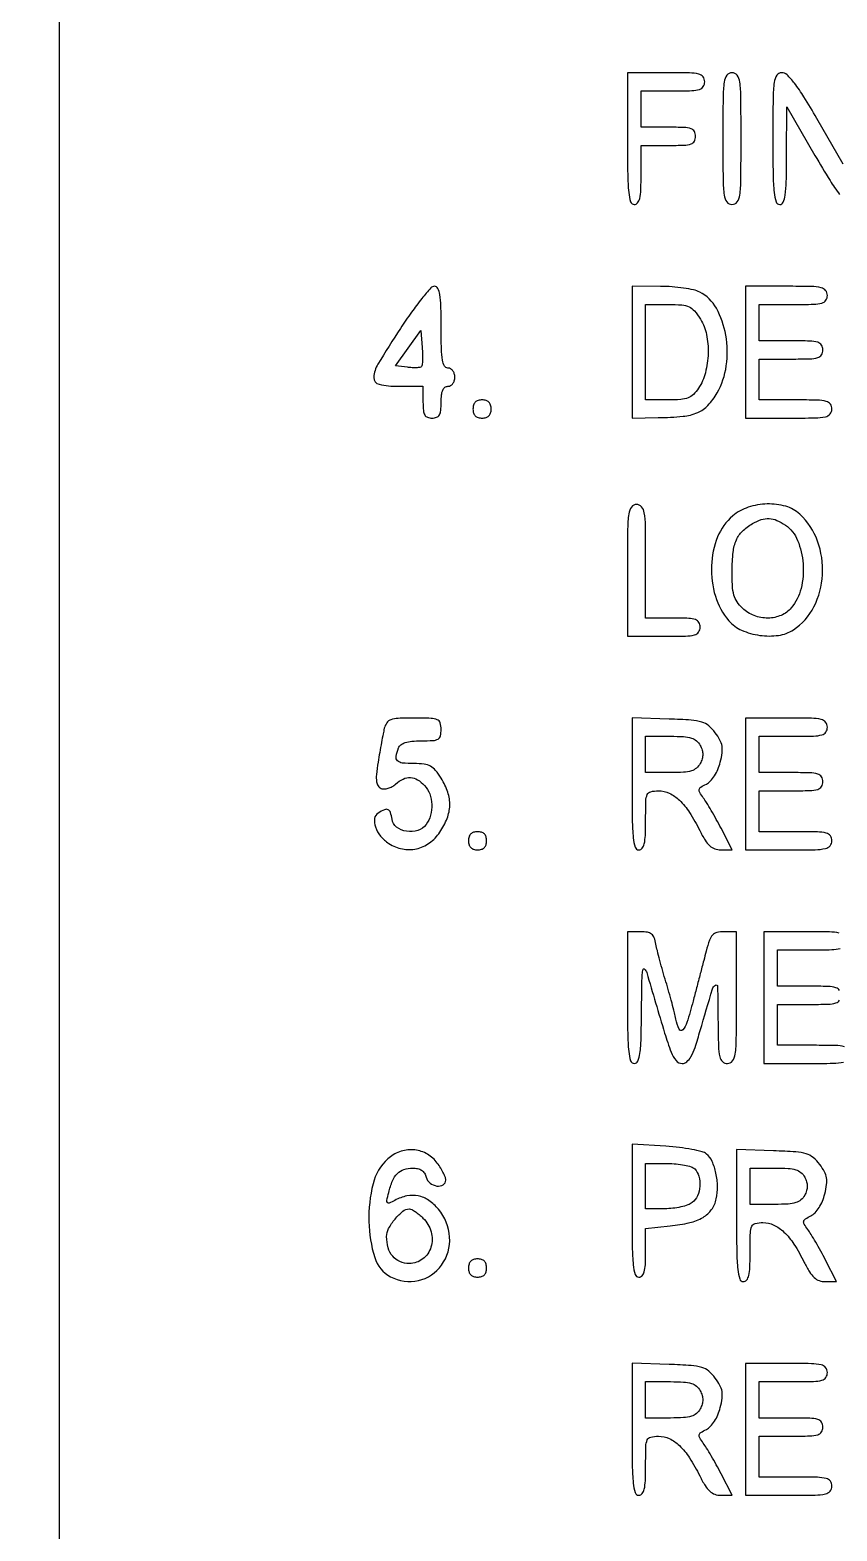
# Model space of a CAD drawing. Extents: x 0 to 1066, y 0 to 761.
# Drawn here: x 777.26 to 792.29, y 254.15 to 282.09 of the extents above; entities that cross this region are included whole.
import ezdxf

# ---------------------------------------------------------------- set-up
doc = ezdxf.new("R2010")
doc.units = 0
doc.header["$MEASUREMENT"] = 0

msp = doc.modelspace()

# ---------------------------------------------------------------- linework, layer by layer
for points in [[(183.390323, 95.266879, 0.000001), (192.989143, 95.254457, 0.000118)], [(329.859243, 95.267872, -0.000023), (352.558836, 95.240684, -0.000004), (375.624384, 95.211821, -0.198594)], [(479.458836, 95.240684, -0.000004), (502.524384, 95.211821, -0.198594)], [(710.559243, 95.267872, -0.000023), (733.258836, 95.240684, -0.000004), (756.324384, 95.211821, -0.198594)], [(416.092229, 95.24091, -0.000004), (439.072908, 95.212432, -0.198597)], [(542.992229, 95.24091, -0.000004), (565.972908, 95.212432, -0.198597)], [(606.442229, 95.24091, -0.000004), (629.422908, 95.212432, -0.198597)], [(669.892229, 95.24091, -0.000004), (692.872908, 95.212432, -0.198597)], [(792.4059, 279.595236), (791.912717, 280.445118, 0.007787), (791.672638, 280.844383, 0.025041), (791.495801, 281.09901, 0.035073), (791.357947, 281.253918, 0.195814), (791.257067, 281.295, 0.254619), (791.167061, 281.245988, 0.110911), (791.118551, 281.114158, 0.030502), (791.098287, 280.827986, 0.002427), (791.0946, 280.0683, 0.003213), (791.098928, 279.394779, 0.022561), (791.117938, 279.0672, 0.049302), (791.153853, 278.891477, 0.328801), (791.2215, 278.8416, 0.295501), (791.286872, 278.883931, 0.070336), (791.324606, 279.014631, 0.029944), (791.34464, 279.262194, 0.004715), (791.350237, 279.75105), (791.352074, 280.6605), (791.878987, 279.754357, 0.006242), (792.158361, 279.287424, 0.029041), (792.338082, 279.030137, 0.052989)], [(792.331875, 265.27975, 0.050222), (792.149322, 265.301449, 0.004487), (791.6868, 265.3056), (790.9254, 265.3056), (790.9254, 264.0789), (790.9254, 262.8522), (791.7291, 262.8522, 0.004147), (792.219809, 262.85627, 0.047763), (792.411188, 262.877803, 0.16431)], [(792.33727, 264.211774, 0.183695), (792.268425, 264.263207, 0.063075), (792.121292, 264.285793, 0.006583), (791.7714, 264.2904), (791.1792, 264.2904), (791.1792, 264.6288), (791.1792, 264.9672), (791.8137, 264.9672, 0.005909), (792.191726, 264.971667, 0.059311), (792.347737, 264.99399, 0.180365)], [(792.42705, 263.164162, 0.055952), (792.262178, 263.186253, 0.005351), (791.856, 263.1906), (791.1792, 263.1906), (791.1792, 263.5713), (791.1792, 263.952), (791.7714, 263.952, 0.006583), (792.121292, 263.956607, 0.063075), (792.268425, 263.979193, 0.183695), (792.33727, 264.030626, 0.142406)]]:
    msp.add_lwpolyline(points, format="xyb")
for points in [[(409.06215, 749.15415), (40.8618, 749.132981), (40.8618, 380.65769), (40.8618, 12.1824), (501.2973, 12.1824), (961.7328, 12.1824), (961.7328, 380.646631), (961.7328, 749.110861), (961.41555, 749.1633, 0.040886), (961.153339, 749.184871, 0.000002), (934.190609, 749.194398, 0.000089), (904.448031, 749.199508, 0.000054), (869.1804, 749.195529, -0.000029), (813.61687, 749.186499, -0.000004), (696.10453, 749.175037, -0.000004), (556.774728, 749.163736, -0.000004)], [(788.3874, 280.0683, 0.003213), (788.391728, 279.394779, 0.022561), (788.410738, 279.0672, 0.049302), (788.446653, 278.891477, 0.328801), (788.5143, 278.8416, 0.232029), (788.576037, 278.87188, 0.108427), (788.615169, 278.9544, 0.047315), (788.635901, 279.110257, 0.00942), (788.6412, 279.3915), (788.6412, 279.9414), (789.1488, 279.9414, 0.008455), (789.442498, 279.946367, 0.072107), (789.5718, 279.9696, 0.188641), (789.633332, 280.020868, 0.12648), (789.6564, 280.1106, 0.12648), (789.633332, 280.200332, 0.188641), (789.5718, 280.2516, 0.072107), (789.442498, 280.274833, 0.008455), (789.1488, 280.2798), (788.6412, 280.2798), (788.6412, 280.6182), (788.6412, 280.9566), (789.2334, 280.9566, 0.006583), (789.583292, 280.961207, 0.063075), (789.730425, 280.983793, 0.183695), (789.79927, 281.035226, 0.142406), (789.8256, 281.1258, 0.165398), (789.794483, 281.217295, 0.1727), (789.714563, 281.268874, 0.052938), (789.540845, 281.290757, 0.004884), (789.1065, 281.295), (788.3874, 281.295)], [(790.164, 280.0683, 0.002322), (790.167589, 279.295438, 0.031956), (790.188067, 279.016087, 0.123223), (790.238878, 278.889709, 0.240299), (790.3332, 278.8416, 0.240299), (790.427522, 278.889709, 0.123223), (790.478333, 279.016087, 0.031956), (790.498811, 279.295438, 0.002322), (790.5024, 280.0683, 0.002322), (790.498811, 280.841162, 0.031956), (790.478333, 281.120513, 0.123223), (790.427522, 281.246891, 0.240299), (790.3332, 281.295, 0.240299), (790.238878, 281.246891, 0.123223), (790.188067, 281.120513, 0.031956), (790.167589, 280.841162, 0.002322)], [(784.161749, 276.536448, 0.007646), (783.740941, 275.871398, 0.127089), (783.665208, 275.623089, 0.365109), (783.763768, 275.495288, 0.053482), (784.1151, 275.4576), (784.5804, 275.4576), (784.5804, 275.1615, 0.022514), (784.587353, 275.007166, 0.10769), (784.613636, 274.923563, 0.177212), (784.664792, 274.880399, 0.087745), (784.7496, 274.8654, 0.087745), (784.834408, 274.880399, 0.177212), (784.885564, 274.923563, 0.10769), (784.911847, 275.007166, 0.022514), (784.9188, 275.1615, -0.025511), (784.925728, 275.297201, -0.075863), (784.949014, 275.3871, -0.129352), (784.989065, 275.438474, -0.164293), (785.0457, 275.4576, 0.130775), (785.094409, 275.470561, 0.10214), (785.135588, 275.50695, 0.08892), (785.163136, 275.561708, 0.072314), (785.1726, 275.6268, 0.072314), (785.163136, 275.691892, 0.08892), (785.135588, 275.74665, 0.10214), (785.094409, 275.783039, 0.130775), (785.0457, 275.796, -0.273642), (784.981677, 275.833875, -0.084509), (784.943475, 275.94405, -0.035355), (784.9236, 276.153814, -0.005946), (784.9188, 276.5574, 0.006165), (784.913918, 276.953305, 0.033744), (784.894246, 277.166247, 0.07546), (784.857519, 277.280815, 0.284834), (784.796249, 277.3188, 0.215356), (784.727287, 277.287653, 0.010228), (784.559312, 277.088984, 0.015258), (784.366807, 276.836232, 0.010239)], [(788.472, 276.0921), (788.472, 274.8654), (788.95845, 274.873833, 0.018847), (789.42142, 274.899333, 0.076273), (789.694829, 274.967681, 0.107083), (789.886018, 275.101469, 0.057946), (790.056222, 275.334364, 0.09461), (790.227213, 275.839018, 0.077415), (790.217801, 276.409631, 0.083451), (790.042167, 276.910065, 0.148656), (789.731984, 277.211803, 0.065462), (789.61964, 277.252266, 0.01784), (789.433659, 277.285974, 0.017725), (789.218031, 277.309391, 0.017594), (789.00075, 277.317553), (788.472, 277.3188)], [(790.587, 276.0921), (790.587, 274.8654), (791.3907, 274.8654, 0.004147), (791.881409, 274.86947, 0.047763), (792.072788, 274.891003, 0.16431), (792.160194, 274.942593, 0.179874), (792.1944, 275.0346, 0.157888), (792.16486, 275.125816, 0.176663), (792.08865, 275.177363, 0.055952), (791.923778, 275.199453, 0.005351), (791.5176, 275.2038), (790.8408, 275.2038), (790.8408, 275.5845), (790.8408, 275.9652), (791.433, 275.9652, 0.006583), (791.782892, 275.969807, 0.063075), (791.930025, 275.992393, 0.183695), (791.99887, 276.043826, 0.142406), (792.0252, 276.1344, 0.142406), (791.99887, 276.224974, 0.183695), (791.930025, 276.276407, 0.063075), (791.782892, 276.298993, 0.006583), (791.433, 276.3036), (790.8408, 276.3036), (790.8408, 276.642), (790.8408, 276.9804), (791.4753, 276.9804, 0.005909), (791.853326, 276.984867, 0.059311), (792.009338, 277.00719, 0.180365), (792.081856, 277.058688, 0.150217), (792.1098, 277.1496, 0.17273), (792.077127, 277.241357, 0.168559), (791.993475, 277.29295, 0.050222), (791.810922, 277.314649, 0.004487), (791.3484, 277.3188), (790.587, 277.3188)], [(789.746953, 276.70545, -0.090931), (789.859274, 276.423731, -0.056823), (789.889335, 276.068809, -0.056208), (789.838425, 275.710988, -0.081785), (789.70963, 275.420109, -0.053857), (789.616367, 275.306566, -0.102503), (789.517365, 275.242935, -0.073821), (789.379688, 275.212209, -0.018052), (789.14685, 275.2038), (788.7258, 275.2038), (788.7258, 276.0921), (788.7258, 276.9804), (789.150043, 276.9804, -0.017821), (789.400018, 276.971488, -0.090339), (789.534517, 276.936935, -0.111314), (789.634276, 276.860566, -0.033754)], [(784.551447, 275.823447, -0.16234), (784.523259, 275.809358, -0.023299), (784.458198, 275.803154, -0.024442), (784.377933, 275.803186, -0.018672), (784.290426, 275.810784), (784.069583, 275.8383), (784.303841, 276.167678), (784.5381, 276.497057), (784.564863, 276.180341, -0.012704), (784.572189, 276.056094, -0.017767), (784.571962, 275.944859, -0.014224), (784.565975, 275.854312, -0.174472)], [(785.511, 275.0346, 0.072254), (785.521731, 274.960731, 0.124864), (785.5533, 274.9077, 0.124864), (785.606331, 274.876131, 0.072254), (785.6802, 274.8654, 0.072254), (785.754069, 274.876131, 0.124864), (785.8071, 274.9077, 0.124864), (785.838669, 274.960731, 0.072254), (785.8494, 275.0346, 0.072254), (785.838669, 275.108469, 0.124864), (785.8071, 275.1615, 0.124864), (785.754069, 275.193069, 0.072254), (785.6802, 275.2038, 0.072254), (785.606331, 275.193069, 0.124864), (785.5533, 275.1615, 0.124864), (785.521731, 275.108469, 0.072254)], [(788.3874, 272.0313), (788.3874, 270.8046), (789.0642, 270.8046, 0.005351), (789.470378, 270.808947, 0.055952), (789.63525, 270.831037, 0.176663), (789.71146, 270.882584, 0.157888), (789.741, 270.9738, 0.12648), (789.717932, 271.063532, 0.188641), (789.6564, 271.1148, 0.072107), (789.527098, 271.138033, 0.008455), (789.2334, 271.143), (788.7258, 271.143), (788.7258, 272.2005, 0.002827), (788.722069, 272.860459, 0.036854), (788.701266, 273.104663, 0.138781), (788.650006, 273.215132, 0.218517), (788.5566, 273.258, 0.240299), (788.462278, 273.209891, 0.123223), (788.411467, 273.083512, 0.031956), (788.390989, 272.804162, 0.002322)], [(790.348003, 273.045973, 0.123885), (790.064812, 272.653277, 0.085485), (789.951237, 272.114357, 0.082885), (790.023708, 271.552336, 0.104562), (790.275439, 271.093726, 0.111799), (790.513409, 270.917375, 0.06908), (790.849808, 270.821681, 0.069045), (791.199765, 270.821215, 0.111332), (791.477682, 270.925281, 0.131426), (791.858439, 271.35126, 0.103697), (792.018854, 271.950911, 0.101152), (791.92619, 272.577253, 0.118621), (791.595571, 273.076819, 0.118666), (791.335835, 273.223401, 0.075716), (790.990156, 273.267338, 0.073305), (790.635141, 273.206007, 0.095814)], [(791.327097, 272.874239, -0.143223), (791.554798, 272.589923, -0.079931), (791.65726, 272.154753, -0.077332), (791.619065, 271.693618, -0.11509), (791.437796, 271.33335, -0.119537), (791.249384, 271.193795, -0.098447), (791.003727, 271.143152, -0.09388), (790.747277, 271.189862, -0.097006), (790.529003, 271.326947, -0.056872), (790.428083, 271.44604, -0.080028), (790.370187, 271.572396, -0.054705), (790.342363, 271.744124, -0.014142), (790.335891, 272.024897, -0.025001), (790.354955, 272.369755, -0.075567), (790.414382, 272.596738, -0.098225), (790.527837, 272.761605, -0.062967), (790.7139, 272.902019, -0.051006), (790.878666, 272.975358, -0.090781), (791.025314, 272.995395, -0.090761), (791.169571, 272.962181, -0.050966)], [(783.860122, 269.09145, 0.011761), (783.837681, 268.989696, 0.003191), (783.807003, 268.82771, 0.003227), (783.774542, 268.643401, 0.003347), (783.744871, 268.460913, 0.011282), (783.714057, 268.228694, 0.056605), (783.714545, 268.097768, 0.118131), (783.743253, 268.019604, 0.155544), (783.802196, 267.972423, 0.106979), (783.860823, 267.963367, 0.05807), (783.932946, 267.976185, 0.053922), (784.0067, 268.007337, 0.057106), (784.070546, 268.05306, -0.0717), (784.21064, 268.147351, -0.1249), (784.347076, 268.175113, -0.125272), (784.479957, 268.134441, -0.072367), (784.609588, 268.027289, -0.09631), (784.705404, 267.868718, -0.077658), (784.744344, 267.673112, -0.076982), (784.721838, 267.473308, -0.091642), (784.639678, 267.302612, -0.15778), (784.485514, 267.191046, -0.116654), (784.274297, 267.173856, -0.126034), (784.089595, 267.252338, -0.196776), (784.003466, 267.39945, 0.038599), (783.975446, 267.525798, 0.216949), (783.930823, 267.576402, 0.212508), (783.862667, 267.576543, 0.037031), (783.746497, 267.514466, 0.219034), (783.678636, 267.409695, 0.121143), (783.693792, 267.254915, 0.090118), (783.79021, 267.085918, 0.073264), (783.946329, 266.947239, 0.096009), (784.195914, 266.845052, 0.104368), (784.457939, 266.847883, 0.10221), (784.700689, 266.957016, 0.088529), (784.894949, 267.158161, 0.054384), (785.029653, 267.415187, 0.087563), (785.078499, 267.656911, 0.087974), (785.041571, 267.899947, 0.055368), (784.919727, 268.16085, 0.032759), (784.815716, 268.308712, 0.099222), (784.721615, 268.387089, 0.095481), (784.60245, 268.424775, 0.028987), (784.412443, 268.4358, -0.022342), (784.194791, 268.445531, -0.176186), (784.104768, 268.487708, -0.247452), (784.079822, 268.568725, -0.045018), (784.124151, 268.724981, -0.142036), (784.169991, 268.785457, -0.083601), (784.251348, 268.827112, -0.055335), (784.373797, 268.851404, -0.021323), (784.547151, 268.8588, 0.013328), (784.76737, 268.864671, 0.116541), (784.860485, 268.891986, 0.20863), (784.905044, 268.951578, 0.057738), (784.9188, 269.0703, 0.072655), (784.901056, 269.191765, 0.224871), (784.847051, 269.251809, 0.091852), (784.729892, 269.277116, 0.007386), (784.412812, 269.2818, 0.009568), (784.117552, 269.276149, 0.073485), (783.981763, 269.250741, 0.158044), (783.906874, 269.194378, 0.093151)], [(788.472, 268.058521, 0.003202), (788.476326, 267.383013, 0.022501), (788.495332, 267.05457, 0.049121), (788.53123, 266.878347, 0.329081), (788.5989, 266.8284, 0.232029), (788.660637, 266.85868, 0.108427), (788.699769, 266.9412, 0.047315), (788.720501, 267.097057, 0.00942), (788.7258, 267.3783, -0.00595), (788.730107, 267.740265, -0.096871), (788.756144, 267.858398, -0.238613), (788.82081, 267.912015, -0.056005), (788.964853, 267.9282, -0.111153), (789.166305, 267.882856, -0.081177), (789.35562, 267.752001, -0.058854), (789.54131, 267.525371, -0.025924), (789.733172, 267.18795, 0.021841), (789.832916, 267.009153, 0.069009), (789.92007, 266.903627, 0.100305), (790.012578, 266.847832, 0.085906), (790.124845, 266.8284), (790.33605, 266.8284), (790.129873, 267.23025, 0.006834), (790.041806, 267.396272, 0.006481), (789.947698, 267.562812, 0.006451), (789.860651, 267.70796, 0.022591), (789.799227, 267.798075, -0.02569), (789.732648, 267.897064, -0.192002), (789.723729, 267.951864, -0.198014), (789.755063, 267.99679, -0.027525), (789.855928, 268.053975, 0.089041), (789.933881, 268.111814, 0.046566), (790.008398, 268.207476, 0.042448), (790.071634, 268.327802, 0.038847), (790.115864, 268.460663, 0.026721), (790.149834, 268.637022, 0.076578), (790.147842, 268.761441, 0.082928), (790.108816, 268.873784, 0.035157), (790.022472, 269.008462, 0.057331), (789.899902, 269.13874, 0.10358), (789.771517, 269.208032, 0.055706), (789.576385, 269.242974, 0.007564), (789.161158, 269.264071), (788.472, 269.288643)], [(790.587, 268.0551), (790.587, 266.8284), (791.3907, 266.8284, 0.004147), (791.881409, 266.83247, 0.047763), (792.072788, 266.854003, 0.16431), (792.160194, 266.905593, 0.179874), (792.1944, 266.9976, 0.157888), (792.16486, 267.088816, 0.176663), (792.08865, 267.140362, 0.055952), (791.923778, 267.162453, 0.005351), (791.5176, 267.1668), (790.8408, 267.1668), (790.8408, 267.5475), (790.8408, 267.9282), (791.433, 267.9282, 0.006583), (791.782892, 267.932807, 0.063075), (791.930025, 267.955393, 0.183695), (791.99887, 268.006826, 0.142406), (792.0252, 268.0974, 0.142406), (791.99887, 268.187974, 0.183695), (791.930025, 268.239407, 0.063075), (791.782892, 268.261993, 0.006583), (791.433, 268.2666), (790.8408, 268.2666), (790.8408, 268.605), (790.8408, 268.9434), (791.4753, 268.9434, 0.005909), (791.853326, 268.947867, 0.059311), (792.009338, 268.97019, 0.180365), (792.081856, 269.021688, 0.150217), (792.1098, 269.1126, 0.17273), (792.077127, 269.204357, 0.168559), (791.993475, 269.25595, 0.050222), (791.810922, 269.277649, 0.004487), (791.3484, 269.2818), (790.587, 269.2818)], [(789.741, 268.7742, -0.049536), (789.777162, 268.686826, -0.073486), (789.789253, 268.605, -0.073486), (789.777162, 268.523174, -0.049536), (789.741, 268.4358, -0.09537), (789.672105, 268.350875, -0.100861), (789.577866, 268.299633, -0.059921), (789.432832, 268.273648, -0.014397), (789.188123, 268.2666), (788.7258, 268.2666), (788.7258, 268.605), (788.7258, 268.9434), (789.188123, 268.9434, -0.014397), (789.432832, 268.936352, -0.059921), (789.577866, 268.910367, -0.100861), (789.672105, 268.859125, -0.09537)], [(785.4264, 266.9976, 0.072254), (785.437131, 266.923731, 0.124864), (785.4687, 266.8707, 0.124864), (785.521731, 266.839131, 0.072254), (785.5956, 266.8284, 0.072254), (785.669469, 266.839131, 0.124864), (785.7225, 266.8707, 0.124864), (785.754069, 266.923731, 0.072254), (785.7648, 266.9976, 0.072254), (785.754069, 267.071469, 0.124864), (785.7225, 267.1245, 0.124864), (785.669469, 267.156069, 0.072254), (785.5956, 267.1668, 0.072254), (785.521731, 267.156069, 0.124864), (785.4687, 267.1245, 0.124864), (785.437131, 267.071469, 0.072254)], [(788.3874, 264.0789, 0.003213), (788.391728, 263.405379, 0.022561), (788.410738, 263.0778, 0.049302), (788.446653, 262.902077, 0.328801), (788.5143, 262.8522, 0.305395), (788.580534, 262.896816, 0.062503), (788.618802, 263.040464, 0.027449), (788.64061, 263.31036, 0.004264), (788.649837, 263.84625, -0.002416), (788.657185, 264.389722, -0.029471), (788.673246, 264.597143, -0.603012), (788.705012, 264.608714, -0.138127), (788.745491, 264.5442, 0.001112), (789.079007, 263.418584, 0.020238), (789.200604, 263.064451, 0.077221), (789.292819, 262.905377, 0.226588), (789.404137, 262.8522, 0.178321), (789.492345, 262.884692, 0.090477), (789.568167, 262.977602, 0.045479), (789.644822, 263.15248, 0.010027), (789.742409, 263.46555, -0.001209), (789.968705, 264.239315, -0.180504), (790.023526, 264.312317, -0.586533), (790.064568, 264.290353, -0.002598), (790.072721, 263.67705, 0.004063), (790.080882, 263.17401, 0.046466), (790.104047, 262.977291, 0.159576), (790.156338, 262.887336, 0.183972), (790.2486, 262.8522, 0.240299), (790.342922, 262.900309, 0.123223), (790.393733, 263.026687, 0.031956), (790.414211, 263.306038, 0.002322), (790.4178, 264.0789), (790.4178, 265.3056), (790.183235, 265.3056, 0.057703), (790.053147, 265.290537, 0.150789), (789.972817, 265.243484, 0.102355), (789.914877, 265.146296, 0.018959), (789.85388, 264.94605, 0.000085), (789.807137, 264.768626, 0.000034), (789.74285, 264.524372, 0.000033), (789.673416, 264.26042, 0.000041), (789.609014, 264.01545, -0.009374), (789.495579, 263.614552, -0.115475), (789.416591, 263.478001, -0.538762), (789.349654, 263.489623, -0.053672), (789.290997, 263.67705, 0.012912), (789.263867, 263.797309, 0.003926), (789.216647, 263.978041, 0.003928), (789.160536, 264.179794, 0.004276), (789.102778, 264.375, -0.00492), (789.045294, 264.570206, -0.004529), (788.990002, 264.771959, -0.004526), (788.943971, 264.952701, -0.014927), (788.918281, 265.07295, 0.043617), (788.885378, 265.192863, 0.134321), (788.836798, 265.260621, 0.130778), (788.759629, 265.295234, 0.040414), (788.631598, 265.3056), (788.3874, 265.3056)], [(783.923681, 261.076151, 0.145162), (783.650322, 260.612224, 0.067041), (783.572517, 259.909503, 0.068933), (783.681485, 259.239633, 0.197638), (783.975476, 258.88281, 0.179886), (784.495075, 258.812006, 0.185025), (784.927277, 259.099169, 0.171995), (785.076211, 259.621456, 0.160516), (784.86898, 260.138509, 0.067005), (784.687324, 260.30354, 0.100743), (784.491033, 260.387193, 0.102486), (784.280171, 260.386728, 0.071354), (784.055781, 260.305092, -0.018753), (783.950269, 260.253616, -0.344532), (783.916405, 260.262161, -0.220387), (783.906858, 260.303654, -0.009559), (783.941244, 260.452668, -0.037827), (784.012895, 260.667785, -0.095184), (784.103999, 260.804756, -0.119127), (784.225312, 260.880295, -0.080119), (784.387179, 260.9064, -0.057207), (784.480706, 260.895664, -0.090324), (784.554605, 260.863656, -0.09933), (784.607746, 260.810354, -0.082712), (784.640487, 260.7372, 0.161517), (784.711742, 260.627498, 0.132658), (784.840464, 260.571444, 0.178496), (784.954598, 260.595335, 0.258322), (785.0034, 260.683491, 0.094937), (784.992095, 260.742493, 0.024866), (784.951894, 260.830536, 0.02434), (784.895172, 260.928074, 0.022783), (784.82806, 261.021891, 0.1086), (784.636875, 261.179017, 0.103277), (784.393903, 261.245151, 0.101584), (784.141438, 261.208917, 0.101598)], [(788.472, 260.113826, 0.003177), (788.476321, 259.433844, 0.022367), (788.495318, 259.103454, 0.048715), (788.53118, 258.926102, 0.329705), (788.5989, 258.876, 0.208378), (788.659243, 258.90229, 0.11961), (788.698731, 258.972727, 0.055661), (788.720106, 259.103799, 0.012613), (788.7258, 259.329464), (788.7258, 259.782928), (789.18075, 259.829883, 0.029754), (789.546521, 259.889788, 0.076952), (789.794588, 259.987557, 0.106873), (789.952628, 260.132432, 0.100256), (790.041212, 260.33292, 0.058942), (790.064183, 260.565486, 0.048856), (790.03514, 260.812741, 0.051542), (789.963841, 261.029671, 0.114883), (789.859397, 261.167257, 0.111025), (789.775935, 261.209819, 0.015594), (789.585966, 261.25215, 0.017167), (789.354329, 261.288044, 0.01383), (789.103435, 261.311128), (788.472, 261.351651)], [(790.4178, 260.021521, 0.003202), (790.422126, 259.346013, 0.022501), (790.441132, 259.01757, 0.049121), (790.47703, 258.841347, 0.329081), (790.5447, 258.7914, 0.232029), (790.606437, 258.82168, 0.108427), (790.645569, 258.9042, 0.047315), (790.666301, 259.060057, 0.00942), (790.6716, 259.3413, -0.00595), (790.675907, 259.703265, -0.096871), (790.701944, 259.821398, -0.238613), (790.76661, 259.875015, -0.056005), (790.910653, 259.8912, -0.111153), (791.112105, 259.845856, -0.081177), (791.30142, 259.715001, -0.058854), (791.48711, 259.488371, -0.025924), (791.678972, 259.15095, 0.021841), (791.778716, 258.972153, 0.069009), (791.86587, 258.866627, 0.100305), (791.958378, 258.810832, 0.085906), (792.070645, 258.7914), (792.28185, 258.7914), (792.075673, 259.19325, 0.006834), (791.987606, 259.359272, 0.006481), (791.893498, 259.525812, 0.006451), (791.806451, 259.67096, 0.022591), (791.745027, 259.761075, -0.02569), (791.678448, 259.860064, -0.192002), (791.669529, 259.914864, -0.198014), (791.700863, 259.95979, -0.027525), (791.801728, 260.016975, 0.089041), (791.879681, 260.074814, 0.046566), (791.954198, 260.170476, 0.042448), (792.017434, 260.290802, 0.038847), (792.061664, 260.423663, 0.026721), (792.095634, 260.600022, 0.076578), (792.093642, 260.724441, 0.082928), (792.054616, 260.836784, 0.035157), (791.968272, 260.971462, 0.057331), (791.845702, 261.10174, 0.10358), (791.717317, 261.171032, 0.055706), (791.522185, 261.205974, 0.007564), (791.106958, 261.227071), (790.4178, 261.251643)], [(789.63948, 260.88948, -0.13151), (789.718634, 260.752469, -0.084316), (789.736, 260.568515, -0.084006), (789.691613, 260.388481, -0.128741), (789.59295, 260.262767, -0.079472), (789.511595, 260.219301, -0.027293), (789.382772, 260.182604, -0.026323), (789.233863, 260.156996, -0.027554), (789.08535, 260.147691), (788.7258, 260.145), (788.7258, 260.568), (788.7258, 260.991), (789.13188, 260.991, -0.022886), (789.294785, 260.98354, -0.026473), (789.448496, 260.961178, -0.026952), (789.574695, 260.928781, -0.120635)], [(791.6868, 260.7372, -0.049536), (791.722962, 260.649826, -0.073486), (791.735053, 260.568, -0.073486), (791.722962, 260.486174, -0.049536), (791.6868, 260.3988, -0.09537), (791.617905, 260.313875, -0.100861), (791.523666, 260.262633, -0.059921), (791.378632, 260.236648, -0.014397), (791.133923, 260.2296), (790.6716, 260.2296), (790.6716, 260.568), (790.6716, 260.9064), (791.133923, 260.9064, -0.014397), (791.378632, 260.899352, -0.059921), (791.523666, 260.873367, -0.100861), (791.617905, 260.822125, -0.09537)], [(784.5804, 259.9758, -0.128106), (784.730874, 259.71932, -0.14276), (784.728627, 259.433179, -0.158781), (784.576585, 259.213959, -0.16381), (784.3266, 259.1298, -0.098678), (784.151171, 259.164762, -0.119868), (784.01628, 259.263535, -0.107555), (783.932159, 259.422826, -0.068002), (783.9036, 259.631838, -0.124078), (783.940984, 259.780165, -0.048938), (784.059242, 259.956183, -0.048547), (784.204738, 260.101387, -0.173556), (784.3266, 260.145, -0.120635), (784.36997, 260.134382, -0.026952), (784.436051, 260.095298, -0.026473), (784.509415, 260.040568, -0.022886)], [(785.4264, 259.0452, 0.072254), (785.437131, 258.971331, 0.124864), (785.4687, 258.9183, 0.124864), (785.521731, 258.886731, 0.072254), (785.5956, 258.876, 0.072254), (785.669469, 258.886731, 0.124864), (785.7225, 258.9183, 0.124864), (785.754069, 258.971331, 0.072254), (785.7648, 259.0452, 0.072254), (785.754069, 259.119069, 0.124864), (785.7225, 259.1721, 0.124864), (785.669469, 259.203669, 0.072254), (785.5956, 259.2144, 0.072254), (785.521731, 259.203669, 0.124864), (785.4687, 259.1721, 0.124864), (785.437131, 259.119069, 0.072254)], [(788.472, 256.045321, 0.003202), (788.476326, 255.369813, 0.022501), (788.495332, 255.04137, 0.049121), (788.53123, 254.865147, 0.329081), (788.5989, 254.8152, 0.232029), (788.660637, 254.84548, 0.108427), (788.699769, 254.928, 0.047315), (788.720501, 255.083857, 0.00942), (788.7258, 255.3651, -0.00595), (788.730107, 255.727065, -0.096871), (788.756144, 255.845198, -0.238613), (788.82081, 255.898815, -0.056005), (788.964853, 255.915, -0.111153), (789.166305, 255.869656, -0.081177), (789.35562, 255.738801, -0.058854), (789.54131, 255.512171, -0.025924), (789.733172, 255.17475, 0.021841), (789.832916, 254.995953, 0.069009), (789.92007, 254.890427, 0.100305), (790.012578, 254.834632, 0.085906), (790.124845, 254.8152), (790.33605, 254.8152), (790.129873, 255.21705, 0.006834), (790.041806, 255.383072, 0.006481), (789.947698, 255.549612, 0.006451), (789.860651, 255.69476, 0.022591), (789.799227, 255.784875, -0.02569), (789.732648, 255.883864, -0.192002), (789.723729, 255.938664, -0.198014), (789.755063, 255.98359, -0.027525), (789.855928, 256.040775, 0.089041), (789.933881, 256.098614, 0.046566), (790.008398, 256.194276, 0.042448), (790.071634, 256.314602, 0.038847), (790.115864, 256.447463, 0.026721), (790.149834, 256.623822, 0.076578), (790.147842, 256.748241, 0.082928), (790.108816, 256.860584, 0.035157), (790.022472, 256.995262, 0.057331), (789.899902, 257.12554, 0.10358), (789.771517, 257.194832, 0.055706), (789.576385, 257.229774, 0.007564), (789.161158, 257.250871), (788.472, 257.275443)], [(790.587, 256.0419), (790.587, 254.8152), (791.3907, 254.8152, 0.004147), (791.881409, 254.81927, 0.047763), (792.072788, 254.840803, 0.16431), (792.160194, 254.892393, 0.179874), (792.1944, 254.9844, 0.157888), (792.16486, 255.075616, 0.176663), (792.08865, 255.127163, 0.055952), (791.923778, 255.149253, 0.005351), (791.5176, 255.1536), (790.8408, 255.1536), (790.8408, 255.5343), (790.8408, 255.915), (791.433, 255.915, 0.006583), (791.782892, 255.919607, 0.063075), (791.930025, 255.942193, 0.183695), (791.99887, 255.993626, 0.142406), (792.0252, 256.0842, 0.142406), (791.99887, 256.174774, 0.183695), (791.930025, 256.226207, 0.063075), (791.782892, 256.248793, 0.006583), (791.433, 256.2534), (790.8408, 256.2534), (790.8408, 256.5918), (790.8408, 256.9302), (791.4753, 256.9302, 0.005909), (791.853326, 256.934667, 0.059311), (792.009338, 256.95699, 0.180365), (792.081856, 257.008488, 0.150217), (792.1098, 257.0994, 0.17273), (792.077127, 257.191157, 0.168559), (791.993475, 257.24275, 0.050222), (791.810922, 257.264449, 0.004487), (791.3484, 257.2686), (790.587, 257.2686)], [(789.741, 256.761, -0.049536), (789.777162, 256.673626, -0.073486), (789.789253, 256.5918, -0.073486), (789.777162, 256.509974, -0.049536), (789.741, 256.4226, -0.09537), (789.672105, 256.337675, -0.100861), (789.577866, 256.286433, -0.059921), (789.432832, 256.260448, -0.014397), (789.188123, 256.2534), (788.7258, 256.2534), (788.7258, 256.5918), (788.7258, 256.9302), (789.188123, 256.9302, -0.014397), (789.432832, 256.923152, -0.059921), (789.577866, 256.897167, -0.100861), (789.672105, 256.845925, -0.09537)]]:
    msp.add_lwpolyline(points, format="xyb", close=True)
msp.add_lwpolyline([(960.8868, 276.0921), (960.8868, 229.0122), (869.3496, 229.0122), (777.8124, 229.0122), (777.8124, 276.0921), (777.8124, 323.172), (869.3496, 323.172), (960.8868, 323.172)], close=True)

doc.saveas('drawing.dxf')
